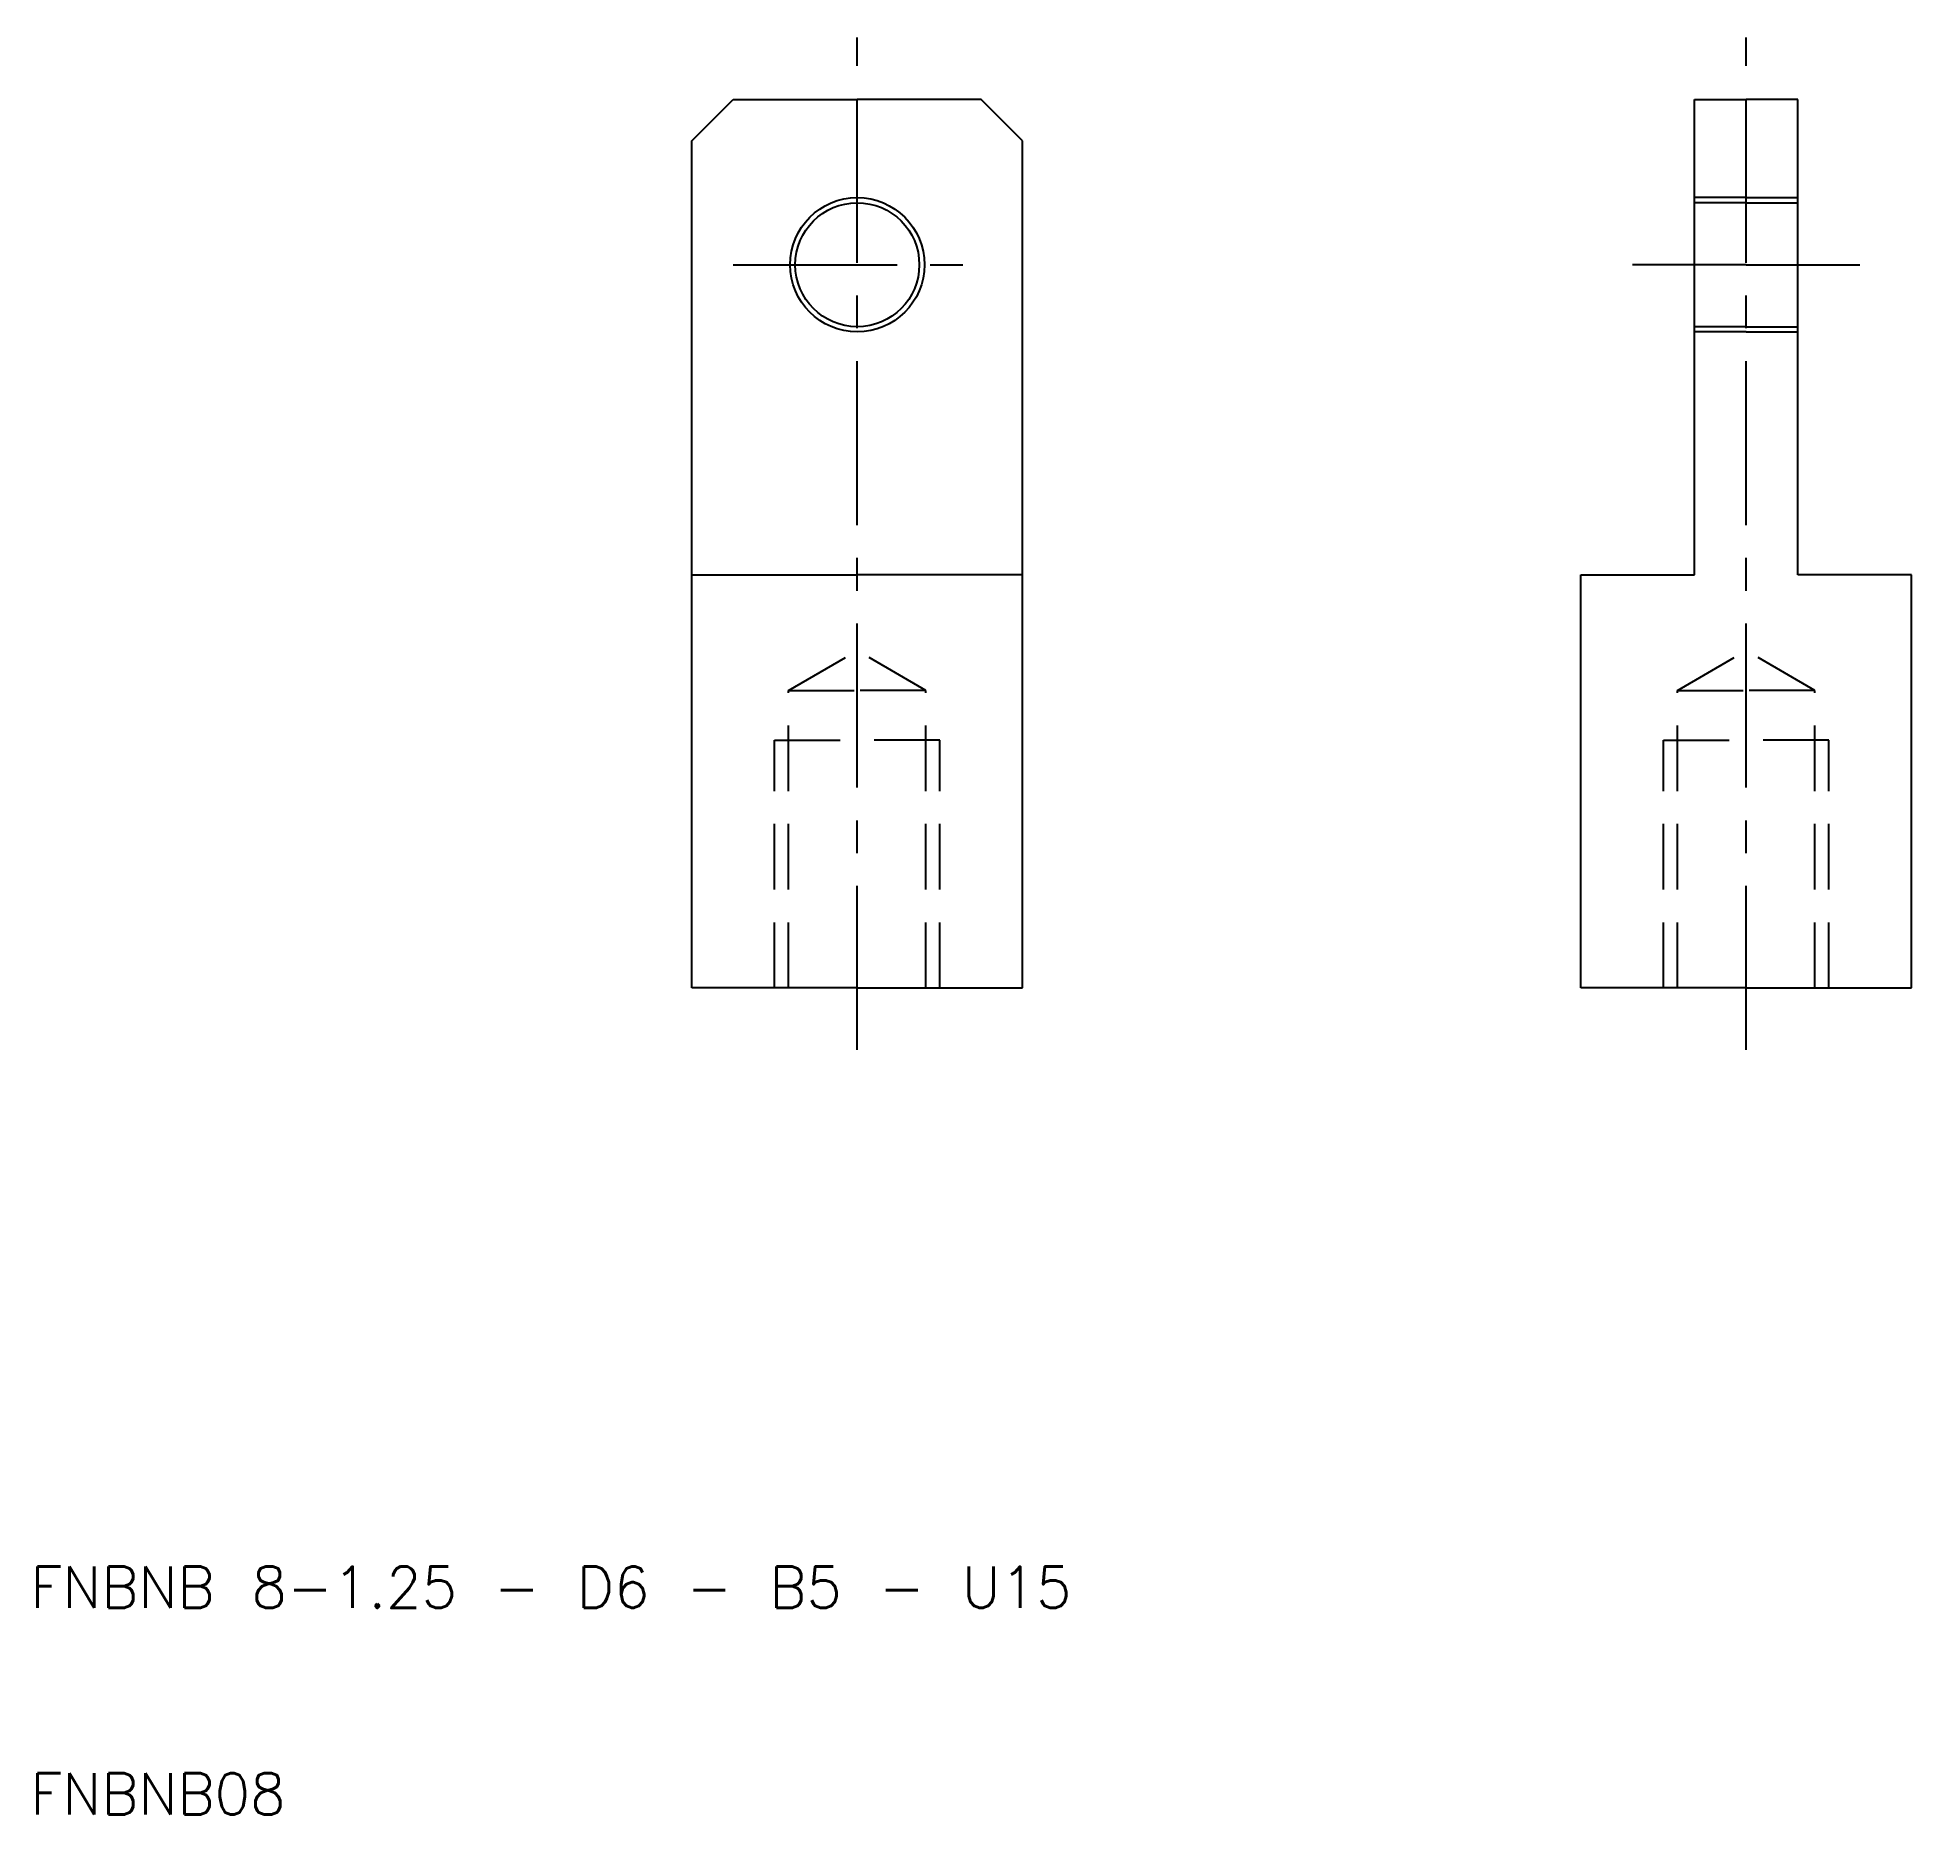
# Model space of a CAD drawing. Extents: x 10.3 to 101, y 10 to 96.
import ezdxf

# ---------------------------------------------------------------- set-up
doc = ezdxf.new("R2010")
doc.units = 0
doc.header["$LTSCALE"] = 0.25
doc.linetypes.add('CENTER', pattern=[50.8, 31.75, -6.35, 6.35, -6.35])
doc.linetypes.add('DASHED', pattern=[19.05, 12.7, -6.35])
doc.layers.get('0').update_dxf_attribs({"linetype": 'CONTINUOUS'})
doc.layers.add('CENTER', color=1, linetype='CENTER')
doc.styles.get("Standard").update_dxf_attribs({"font": 'txt.shx', "bigfont": 'extfont.shx'})

msp = doc.modelspace()

# ---------------------------------------------------------------- linework, layer by layer
at = {"color": 7, "linetype": 'CONTINUOUS'}
for p, q in [((42, 91), (44, 93)), ((44, 93), (50, 93)), ((56, 93), (50, 93)), ((58, 91), (56, 93)), ((90.5, 70), (90.5, 93)), ((90.5, 93), (93, 93)), ((95.5, 93), (93, 93)), ((95.5, 70), (95.5, 93)), ((42, 50), (42, 91)), ((58, 50), (58, 91)), ((42, 70), (50, 70)), ((58, 70), (50, 70)), ((85, 50), (85, 70)), ((85, 70), (90.5, 70)), ((101, 70), (95.5, 70)), ((101, 50), (101, 70)), ((50, 50), (42, 50)), ((50, 50), (58, 50)), ((93, 50), (85, 50)), ((93, 50), (101, 50))]:
    msp.add_line(p, q, dxfattribs=at)
at = {"color": 3, "linetype": 'DASHED'}
for p, q in [((93, 88.25), (90.5, 88.25)), ((93, 88), (90.5, 88)), ((93, 88.25), (95.5, 88.25)), ((93, 88), (95.5, 88)), ((93, 82), (90.5, 82)), ((93, 81.75), (90.5, 81.75)), ((93, 82), (95.5, 82)), ((93, 81.75), (95.5, 81.75)), ((46.6765, 64.4), (50, 66.3188)), ((53.3235, 64.4), (50, 66.3188)), ((89.6765, 64.4), (93, 66.3188)), ((96.3235, 64.4), (93, 66.3188)), ((46.6765, 50), (46.6765, 64.4)), ((46.6765, 64.4), (50, 64.4)), ((53.3235, 64.4), (50, 64.4)), ((53.3235, 50), (53.3235, 64.4)), ((89.6765, 50), (89.6765, 64.4)), ((89.6765, 64.4), (93, 64.4)), ((96.3235, 64.4), (93, 64.4)), ((96.3235, 50), (96.3235, 64.4)), ((46, 50), (46, 62)), ((46, 62), (50, 62)), ((54, 62), (50, 62)), ((54, 50), (54, 62)), ((89, 50), (89, 62)), ((89, 62), (93, 62)), ((97, 62), (93, 62)), ((97, 50), (97, 62))]:
    msp.add_line(p, q, dxfattribs=at)
at = {"color": 7, "linetype": 'CONTINUOUS'}
for radius in [3.25, 3]:
    msp.add_circle((50, 85), radius, dxfattribs=at)
at = {"layer": 'CENTER', "color": 1, "linetype": 'CENTER'}
for p, q in [((50, 47), (50, 96)), ((93, 47), (93, 96)), ((44, 85), (56, 85)), ((93, 85), (87.5, 85)), ((93, 85), (98.5, 85))]:
    msp.add_line(p, q, dxfattribs=at)

# ---------------------------------------------------------------- texts
for s, p in [('FNBNB 8-1.25 - D6 - B5 - U15', (10, 20)), ('FNBNB08', (10, 10))]:
    msp.add_text(s, height=2).set_placement(p)

doc.saveas('drawing.dxf')
